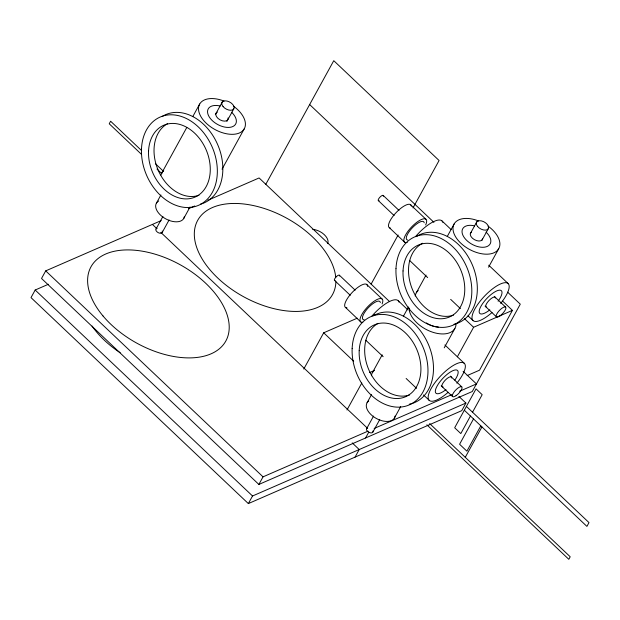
<?xml version="1.0" encoding="UTF-8"?>
<svg xmlns="http://www.w3.org/2000/svg" width="620" height="620" viewBox="0 0 620 620"><rect width="100%" height="100%" fill="white"/><g stroke="black" fill="none" stroke-linecap="round" stroke-linejoin="round"><path stroke-width="0.93" d="M48.407 284.262L35.177 290.021L31 297.615L248.349 503.587L461.745 410.665L465.922 403.07L458.909 396.42M161.216 220.581L45.702 270.878L41.525 278.473L258.865 484.445L472.269 391.522L520.288 304.172L507.648 292.198M161.843 172.864L186.775 127.511M192.781 116.591L199.702 103.997M215.334 114.654L222.324 101.928M156.054 228.943L162.905 216.481M162.239 232.43L169.09 219.968M226.874 121.427L233.872 108.701M183.66 218.612L190.03 207.003M222.037 169.198L244.203 128.883M265.802 184.303L333.762 60.69L439.084 160.502L413.013 207.917M303.777 369.024L323.694 332.8L357.221 318.2M248.349 503.587L252.526 495.992L465.922 403.07M258.865 484.445L263.043 476.85L367.978 431.156M371.124 284.115L398.118 235.011M346.975 409.967L361.801 383.005M372.488 372.488L382.183 354.849M403.418 316.216L408.503 306.978M416.33 292.733L426.025 275.094M447.268 236.46L454.189 223.867M470.286 233.67L476.819 221.79M366.699 428.567L373.55 416.105M355.043 457.126L359.22 449.531L352.214 442.889M365.567 437.983L368.815 432.078M372.884 432.055L379.735 419.593M481.825 240.444L488.358 228.571M394.304 418.236L400.675 406.627M444.23 347.82L454.847 328.507M488.537 267.228L498.689 248.752M457.382 356.763L473.595 327.275L512.422 310.372L502.665 301.126M512.422 310.372L479.531 370.187L467.186 375.565M470.448 416.028L460.807 433.574L454.677 427.761L476.052 388.872L482.182 394.684L472.541 412.222M473.51 418.926L459.591 444.253L466.891 451.166L480.81 425.839M465.256 457.32L481.957 426.932M156.465 203.05L160.906 194.982M367.11 402.667L371.55 394.607M188.55 208.677L194.726 205.987M207.956 200.229L259.098 177.956L389.507 301.537M369.543 372.589L373.953 370.667M374.154 428.466L451.755 394.676M459.691 391.22L476.447 383.927L463.101 371.287M410.386 204.561L425.878 219.193M366.544 284.309L382.036 298.941M442.083 220.999L451.135 229.578M488.731 265.213L508.229 283.681M309.644 104.555L433.923 222.332M494.295 296.368L505.54 307.024M383.261 195.494L398.993 210.397M378.371 200.632L394.095 215.543M485.057 306.063L496.302 316.719M409.58 260.439L427.684 277.597M450.663 299.367L460.412 308.605M468.069 315.867L472.944 320.486M464.535 318.696L473.595 327.275M398.234 300.754L407.983 309.992M444.889 344.96L464.38 363.436M450.446 376.123L461.691 386.779M339.419 275.249L355.151 290.152M334.521 280.387L350.254 295.291M466.411 406.418L589 522.598L586.915 526.396L464.318 410.215M441.207 385.818L452.453 396.474M365.738 340.194L383.144 356.686M406.123 378.464L416.562 388.36M423.53 394.956L429.094 400.241M141.538 150.544L110.624 121.241L109.228 123.775L141.554 154.411M155.597 163.866L163.324 171.19M429.66 423.584L570.206 556.775L568.811 559.31L426.862 424.785M157.015 169.058L161.936 173.724M323.694 332.8L353.656 361.189M152.396 224.417L156.604 228.4M160.812 232.392L367.644 428.397M45.702 270.878L263.043 476.85M35.177 290.021L252.526 495.992M389.469 227.788L404.62 242.188M345.627 307.543L360.77 321.943M335.901 281.666A76.95 44.795 28.8 0 1 230.431 288.455A76.95 44.795 28.8 0 1 227.199 203.825A76.95 44.795 28.8 0 1 335.738 277.264M312.744 229.385A12.315 7.169 28.8 0 1 324.322 234.693A12.315 7.169 28.8 0 1 327.716 243.567M161.967 116.622A48.128 35.697 66.5 0 1 217.558 144.344A48.128 35.697 66.5 0 1 200.392 204.197M198.95 195.3A39.176 29.055 66.5 0 1 158.333 170.523A39.176 29.055 66.5 0 1 167.493 123.713M184.419 216.45A15.67 9.122 28.8 0 1 164.781 218.317A15.67 9.122 28.8 0 1 158.681 200.996M162.184 231.035A3.557 2.069 28.8 0 1 160.479 233.26A3.557 2.069 28.8 0 1 156.279 230.973A3.557 2.069 28.8 0 1 157.185 228.315M231.593 112.243A15.67 9.122 28.8 0 1 230.105 127.309A15.67 9.122 28.8 0 1 208.475 115.514A15.67 9.122 28.8 0 1 220.162 106.012M228.083 117.932A6.719 3.906 28.8 0 1 220.108 119.885A6.719 3.906 28.8 0 1 217.356 112.088M160.936 175.088A25.497 14.841 28.8 0 1 163.711 170.601M233.57 106.252A25.497 14.841 28.8 0 1 236.561 133.881A25.497 14.841 28.8 0 1 199.485 113.662A25.497 14.841 28.8 0 1 224.053 101.068M120.21 352.741A72.982 42.486 28.8 0 1 92.07 326.074M373.38 315.774A48.128 35.697 66.5 0 1 428.916 345.666A48.128 35.697 66.5 0 1 409.239 404.232M409.588 394.925A39.176 29.055 66.5 0 1 368.978 370.14A39.176 29.055 66.5 0 1 378.138 323.338M346.967 307.853A15.67 5.224 -46.5 0 1 352.431 292.19A15.67 5.224 -46.5 0 1 367.513 286.363M362.801 322.338A15.67 5.224 -46.5 0 1 362.56 313.286A15.67 5.224 -46.5 0 1 377.076 299.491A15.67 5.224 -46.5 0 1 382.122 303.971M374.666 314.58A15.67 5.224 -46.5 0 1 373.876 315.371M364.235 319.819A12.315 4.107 -46.5 0 1 368.233 307.822A12.315 4.107 -46.5 0 1 380.354 302.545M335.11 280.457A3.557 1.186 -46.5 0 1 336.195 276.838A3.557 1.186 -46.5 0 1 339.466 276.001M445.974 389.624A15.67 5.224 -46.5 0 1 435.844 388.779A15.67 5.224 -46.5 0 1 452.646 370.776A15.67 5.224 -46.5 0 1 454.855 380.106M443.052 386.934A6.719 2.24 -46.5 0 1 445.175 380.238A6.719 2.24 -46.5 0 1 451.624 377.968M371.62 316.44A25.497 8.494 -46.5 0 1 398.986 302.095M448.144 392.29A25.497 8.494 -46.5 0 1 428.877 393.506A25.497 8.494 -46.5 0 1 457.816 363.235A25.497 8.494 -46.5 0 1 456.855 383.175M438.348 327.05A15.67 9.122 28.8 0 1 426.374 322.95M371.372 375.79A25.497 14.841 28.8 0 1 374.356 370.225M456.049 324.089A25.497 14.841 28.8 0 1 432.171 332.049A25.497 14.841 28.8 0 1 409.146 308.039M372.953 431.009A3.557 2.069 28.8 0 1 370.907 432.876A3.557 2.069 28.8 0 1 366.924 430.598A3.557 2.069 28.8 0 1 367.652 427.971M395.064 416.074A15.67 9.122 28.8 0 1 375.906 418.221A15.67 9.122 28.8 0 1 368.722 400.993M416.462 236.491A48.128 35.697 66.5 0 1 472.293 264.787A48.128 35.697 66.5 0 1 453.987 324.283M453.437 315.169A39.176 29.055 66.5 0 1 412.633 289.943A39.176 29.055 66.5 0 1 422.631 243.242M486.08 232.113A15.67 9.122 28.8 0 1 484.592 247.171A15.67 9.122 28.8 0 1 462.962 235.383A15.67 9.122 28.8 0 1 474.649 225.881M482.624 238.421A6.719 3.906 28.8 0 1 474.385 239.638A6.719 3.906 28.8 0 1 471.564 232.089M415.214 296.035A25.497 14.841 28.8 0 1 418.198 290.47M488.056 226.122A25.497 14.841 28.8 0 1 491.048 253.743A25.497 14.841 28.8 0 1 453.972 233.531A25.497 14.841 28.8 0 1 478.539 220.937M489.815 309.876A15.67 5.224 -46.5 0 1 479.771 308.799A15.67 5.224 -46.5 0 1 496.953 290.819A15.67 5.224 -46.5 0 1 498.1 301.204M415.462 236.685A25.497 8.494 -46.5 0 1 442.827 222.347M491.986 312.534A25.497 8.494 -46.5 0 1 472.727 313.751A25.497 8.494 -46.5 0 1 501.665 283.479A25.497 8.494 -46.5 0 1 500.696 303.42M486.677 307.195A6.719 2.24 -46.5 0 1 489.017 300.483A6.719 2.24 -46.5 0 1 495.481 297.988M379.091 200.671A3.557 1.186 -46.5 0 1 378.556 199.036A3.557 1.186 -46.5 0 1 381.734 195.719A3.557 1.186 -46.5 0 1 383.315 196.245M390.344 228.075A15.67 5.224 -46.5 0 1 396.273 212.435A15.67 5.224 -46.5 0 1 411.324 206.119M407.2 242.49A15.67 5.224 -46.5 0 1 406.239 233.81A15.67 5.224 -46.5 0 1 421.15 219.627A15.67 5.224 -46.5 0 1 425.661 224.952M407.712 240.041A12.315 4.107 -46.5 0 1 412.378 227.757A12.315 4.107 -46.5 0 1 424.196 222.797M141.5 148.785A48.128 35.697 66.5 0 0 196.649 206.057A48.128 35.697 66.5 0 0 200.051 128.65A48.128 35.697 66.5 0 0 141.5 148.785M148.552 151.086A39.176 29.055 66.5 0 0 193.44 197.703A39.176 29.055 66.5 0 0 196.207 134.703A39.176 29.055 66.5 0 0 148.552 151.086M223.099 106.609A6.719 3.906 28.8 0 0 233.686 109.011A6.719 3.906 28.8 0 0 227.021 101.052A6.719 3.906 28.8 0 0 223.099 106.609M103.005 315.952A76.95 44.795 28.8 0 0 224.293 343.464A76.95 44.795 28.8 0 0 147.94 252.301A76.95 44.795 28.8 0 0 103.005 315.952M352.144 348.401A48.128 35.697 66.5 0 0 407.293 405.674A48.128 35.697 66.5 0 0 410.688 328.274A48.128 35.697 66.5 0 0 352.144 348.401M359.189 350.703A39.176 29.055 66.5 0 0 404.085 397.319A39.176 29.055 66.5 0 0 406.852 334.32A39.176 29.055 66.5 0 0 359.189 350.703M456.057 395.676A6.719 2.24 -46.5 0 0 461.885 386.95A6.719 2.24 -46.5 0 0 453.631 392.607A6.719 2.24 -46.5 0 0 456.057 395.676M395.986 268.654A48.128 35.697 66.5 0 0 451.135 325.919A48.128 35.697 66.5 0 0 454.538 248.519A48.128 35.697 66.5 0 0 395.986 268.654M403.039 270.956A39.176 29.055 66.5 0 0 447.927 317.572A39.176 29.055 66.5 0 0 450.693 254.564A39.176 29.055 66.5 0 0 403.039 270.956M477.594 226.478A6.719 3.906 28.8 0 0 488.173 228.881A6.719 3.906 28.8 0 0 481.507 220.922A6.719 3.906 28.8 0 0 477.594 226.478M499.898 315.921A6.719 2.24 -46.5 0 0 505.726 307.195A6.719 2.24 -46.5 0 0 497.48 312.852A6.719 2.24 -46.5 0 0 499.898 315.921"/></g></svg>
